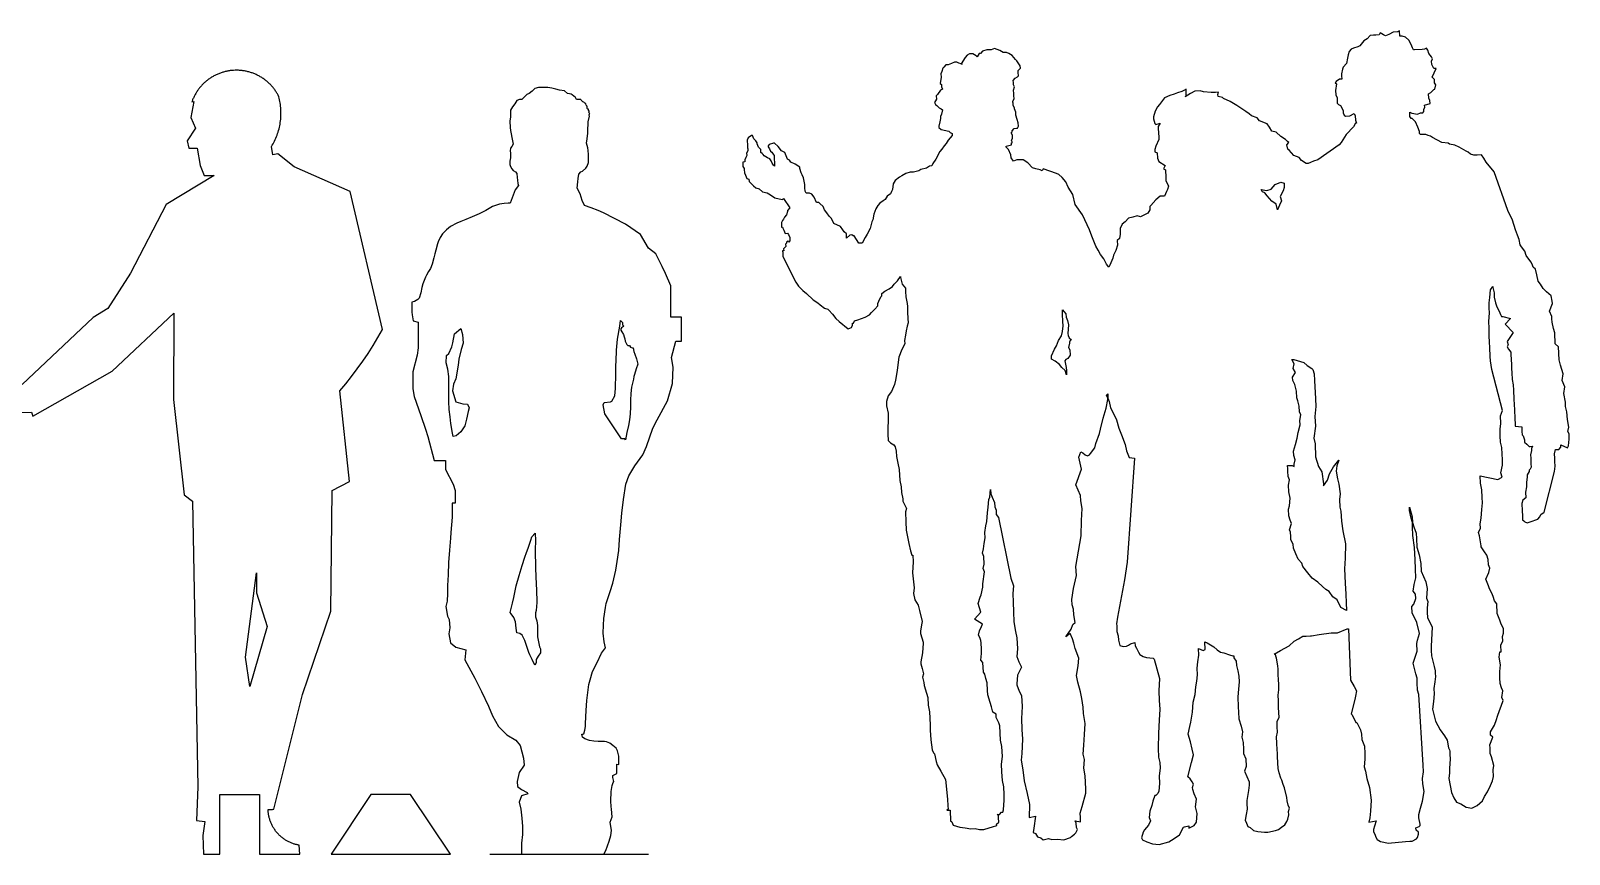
# Model space of a CAD drawing. Header units: millimetres. Extents: x 6840 to 12281, y 13072 to 17462.
# Drawn here: x 9933.3 to 10320.4, y 14374.8 to 14582.1 of the extents above; entities that cross this region are included whole.
import ezdxf

# ---------------------------------------------------------------- set-up
doc = ezdxf.new("R2010")
doc.units = ezdxf.units.MM
doc.header["$LTSCALE"] = 100
doc.header["$MEASUREMENT"] = 0
doc.layers.add('CUT', color=3, linetype='Continuous')

msp = doc.modelspace()

# ---------------------------------------------------------------- linework, layer by layer
at = {"layer": 'CUT'}
msp.add_line((10048.79, 14374.83), (10088.79, 14374.83), dxfattribs=at)
for points in [[(10306.21, 14534.47), (10305.02, 14536.86), (10301.58, 14546.61), (10299.56, 14549), (10298.94, 14550.07), (10298.34, 14550.87), (10297.26, 14550.82), (10296.43, 14550.79), (10295.59, 14551.01), (10295.04, 14551.55), (10294.47, 14551.79), (10292.77, 14552.81), (10291.65, 14553.32), (10290.29, 14553.53), (10289.98, 14553.78), (10288.35, 14554.01), (10286.07, 14555.26), (10285.53, 14555.54), (10284.96, 14555.78), (10284.38, 14556.01), (10283.03, 14555.96), (10282.76, 14556.21), (10282.73, 14556.77), (10282.39, 14557.85), (10281.8, 14559.21), (10280.94, 14560), (10280.64, 14559.99), (10280.35, 14560.5), (10280.34, 14560.8), (10280.3, 14561.59), (10280.88, 14561.35), (10282.24, 14561.15), (10283.06, 14561.45), (10283.62, 14561.47), (10283.87, 14561.75), (10283.85, 14562.31), (10284.08, 14562.89), (10284.06, 14563.41), (10285.44, 14563.77), (10285.4, 14564.56), (10285.11, 14565.12), (10285.07, 14566.2), (10285.58, 14566.53), (10286.37, 14567.35), (10286.63, 14567.36), (10286.89, 14568.5), (10286.56, 14569.02), (10286.53, 14569.84), (10286.25, 14570.09), (10285.97, 14570.38), (10286.97, 14572.61), (10286.41, 14572.58), (10285.83, 14573.65), (10285.8, 14574.48), (10286.03, 14575.05), (10285.75, 14575.57), (10285.15, 14576.37), (10284.85, 14577.18), (10284.56, 14577.73), (10284.01, 14577.45), (10283.45, 14577.42), (10281.53, 14577.34), (10281.27, 14577.33), (10280.98, 14577.84), (10280.65, 14578.65), (10280.07, 14579.72), (10279.21, 14580.51), (10278.37, 14580.74), (10277.81, 14580.71), (10277.75, 14582.1), (10277.23, 14581.82), (10276.14, 14581.77), (10275.04, 14581.16), (10274.23, 14580.86), (10273.69, 14581.1), (10272.84, 14581.62), (10272.6, 14581.05), (10271.77, 14581.01), (10271.21, 14580.99), (10270.38, 14580.95), (10269.59, 14580.09), (10268.79, 14579.53), (10267.75, 14578.35), (10267.24, 14578.07), (10266.12, 14577.75), (10265.61, 14577.43), (10265.07, 14576.88), (10264.84, 14576.04), (10264.62, 14575.2), (10264.37, 14573.84), (10263.58, 14572.98), (10263.35, 14572.4), (10263.13, 14571.3), (10263.16, 14570.74), (10263.19, 14569.91), (10262.63, 14569.89), (10261.83, 14569.32), (10261.58, 14569.01), (10261.85, 14568.76), (10261.66, 14567.1), (10261.71, 14566.01), (10262.01, 14565.19), (10262.07, 14563.84), (10262.38, 14563.55), (10262.92, 14563.31), (10263.54, 14561.99), (10263.56, 14561.42), (10263.85, 14560.87), (10264.13, 14560.62), (10265.25, 14560.67), (10266.32, 14561.28), (10266.61, 14560.73), (10266.65, 14559.64), (10266.95, 14558.83), (10266.69, 14558.81), (10266.2, 14557.96), (10264.33, 14555.96), (10263.06, 14553.99), (10262.52, 14553.4), (10257.2, 14549.59), (10256.12, 14549.28), (10255.3, 14548.98), (10254.79, 14548.7), (10254.23, 14548.67), (10253.1, 14549.41), (10252.5, 14550.21), (10251.13, 14550.72), (10249.98, 14552.02), (10249.66, 14552.31), (10249.35, 14553.39), (10249.89, 14553.98), (10249.58, 14554.23), (10249.03, 14554.73), (10247.87, 14555.51), (10246.73, 14556.58), (10245.63, 14556.8), (10245.02, 14557.86), (10244.46, 14558.67), (10242.5, 14559.41), (10241.91, 14560.21), (10240.53, 14560.68), (10239.94, 14561.22), (10239.09, 14561.74), (10236.84, 14563.26), (10235.14, 14564.32), (10233.45, 14565.03), (10233.18, 14565.32), (10232.08, 14565.54), (10232.05, 14566.1), (10232.2, 14566.63), (10231.47, 14566.6), (10230.38, 14566.55), (10228.45, 14566.77), (10227.61, 14567), (10226.22, 14566.94), (10225.16, 14566.33), (10223.84, 14565.44), (10224.09, 14565.75), (10224.05, 14566.58), (10224.02, 14567.37), (10223.47, 14567.08), (10222.95, 14566.79), (10221.87, 14566.48), (10221.06, 14566.15), (10219.95, 14565.83), (10218.62, 14565.21), (10217.3, 14563.53), (10216.8, 14562.95), (10216.28, 14561.83), (10215.82, 14560.42), (10215.84, 14559.9), (10216.15, 14558.78), (10216.43, 14558.53), (10217.51, 14558.84), (10217.02, 14558.03), (10217.04, 14557.47), (10217.09, 14556.38), (10217.14, 14555.29), (10217.16, 14554.72), (10216.41, 14553.03), (10216.18, 14552.2), (10216.2, 14551.67), (10216.74, 14551.39), (10216.8, 14550.04), (10217.14, 14549.23), (10218.8, 14548.21), (10218.31, 14547.36), (10218.85, 14547.12), (10218.93, 14545.17), (10218.97, 14544.38), (10219.59, 14543.01), (10219.37, 14542.18), (10219.09, 14541.64), (10218.61, 14540.49), (10217.52, 14540.44), (10216.43, 14539.56), (10215.14, 14538.15), (10214.89, 14537.88), (10214.92, 14537.05), (10214.4, 14536.2), (10212.52, 14535.29), (10211.68, 14535.52), (10210.6, 14535.21), (10209.52, 14534.9), (10208.73, 14534.03), (10207.93, 14533.43), (10207.42, 14532.32), (10207.48, 14530.93), (10207.26, 14529.83), (10206.72, 14529.28), (10206.77, 14528.15), (10206.31, 14526.78), (10205.79, 14525.66), (10205.56, 14524.83), (10204.81, 14523.14), (10204.57, 14522.56), (10203.97, 14523.36), (10203.35, 14524.73), (10202.47, 14525.78), (10201.9, 14526.85), (10201.29, 14527.91), (10200.35, 14530.36), (10199.76, 14531.98), (10197.94, 14535.74), (10196.16, 14538.41), (10195.53, 14540.87), (10194.32, 14542.73), (10193.73, 14544.06), (10192.86, 14545.15), (10191.99, 14545.94), (10191.42, 14546.18), (10188.09, 14547.39), (10187.82, 14546.85), (10187.28, 14547.09), (10186.18, 14547.31), (10185.34, 14547.57), (10184.19, 14548.88), (10183.03, 14549.65), (10182.2, 14549.62), (10181.41, 14549.58), (10180.6, 14549.28), (10180, 14550.08), (10179.96, 14550.91), (10179.34, 14552.24), (10178.79, 14552.78), (10178.78, 14553.04), (10180.12, 14553.36), (10180.09, 14553.93), (10180.39, 14553.94), (10180.07, 14554.45), (10180.35, 14555.03), (10180.31, 14555.85), (10179.98, 14556.41), (10180.27, 14556.68), (10180.26, 14556.94), (10180.76, 14557.53), (10181.33, 14557.56), (10181.59, 14557.57), (10181.83, 14558.1), (10181.79, 14558.93), (10181.49, 14559.74), (10181.18, 14560.82), (10181.15, 14561.65), (10180.85, 14562.46), (10180.84, 14562.73), (10180.51, 14563.28), (10180.49, 14563.84), (10180.47, 14564.1), (10180.46, 14564.37), (10180.74, 14564.94), (10180.7, 14565.77), (10180.68, 14566.29), (10180.64, 14567.12), (10180.87, 14567.96), (10180.58, 14568.51), (10180.56, 14569.04), (10180.53, 14569.6), (10181.04, 14570.19), (10181.59, 14570.47), (10181.84, 14570.75), (10181.8, 14571.57), (10181.78, 14572.14), (10182.32, 14572.69), (10182.29, 14573.25), (10181.41, 14574.57), (10181.09, 14574.85), (10180.26, 14575.91), (10179.41, 14576.4), (10178.83, 14576.67), (10178.01, 14576.64), (10177.16, 14577.13), (10175.78, 14577.63), (10174.96, 14577.33), (10173.88, 14577.28), (10172.76, 14576.94), (10172.26, 14576.39), (10172, 14576.37), (10171.47, 14575.52), (10171.19, 14575.78), (10170.34, 14576.3), (10169.52, 14576.27), (10168.97, 14575.94), (10168.46, 14575.39), (10167.46, 14573.77), (10167.71, 14573.7), (10167.41, 14573.69), (10167.46, 14573.77), (10166.87, 14573.93), (10166.3, 14574.21), (10165.77, 14574.18), (10164.96, 14573.85), (10164.14, 14573.55), (10163.58, 14573.52), (10163.08, 14572.94), (10162.79, 14572.66), (10162.56, 14571.82), (10162.32, 14571.28), (10162.36, 14570.46), (10162.13, 14568.79), (10162.44, 14568.54), (10162.47, 14567.98), (10162.76, 14567.43), (10162.2, 14567.14), (10161.46, 14566.02), (10161.17, 14565.74), (10161.21, 14564.91), (10160.72, 14564.06), (10161.01, 14563.51), (10161.28, 14563.26), (10161.87, 14562.72), (10162.41, 14562.48), (10162.72, 14562.23), (10162.47, 14561.13), (10162.23, 14560.56), (10162.25, 14559.99), (10162.03, 14559.15), (10161.81, 14558.05), (10161.82, 14557.79), (10162.37, 14557.25), (10164.31, 14556.81), (10164.63, 14556.52), (10165.16, 14556.28), (10165.19, 14555.76), (10164.15, 14554.58), (10163.62, 14553.73), (10163.12, 14553.18), (10162.59, 14552.33), (10162.09, 14551.74), (10161.05, 14549.78), (10160.27, 14548.65), (10160.03, 14548.08), (10159.5, 14548.06), (10158.7, 14547.49), (10157.32, 14547.17), (10156.81, 14546.85), (10155.43, 14546.52), (10154.6, 14546.49), (10153.53, 14546.18), (10152.46, 14545.57), (10151.91, 14545.28), (10150.86, 14544.4), (10150.33, 14543.55), (10150.13, 14542.15), (10149.89, 14541.61), (10149.61, 14541.04), (10148.85, 14540.48), (10148.32, 14539.63), (10147.77, 14539.3), (10146.97, 14538.74), (10146.47, 14538.15), (10145.94, 14537.3), (10145.47, 14535.93), (10145.23, 14534.52), (10144.99, 14533.99), (10144.5, 14532.31), (10143.77, 14530.89), (10143.25, 14530.07), (10142.48, 14528.65), (10141.65, 14528.61), (10140.48, 14530.48), (10140.22, 14530.47), (10139.91, 14530.72), (10139.38, 14530.69), (10138.59, 14529.87), (10138.54, 14530.96), (10137.95, 14531.46), (10137.67, 14532.01), (10137.07, 14532.81), (10135.42, 14533.57), (10134.79, 14534.89), (10134.21, 14535.43), (10133.64, 14536.24), (10133.04, 14537.04), (10132.74, 14537.85), (10131.88, 14538.6), (10131.61, 14538.89), (10131.04, 14538.87), (10130.42, 14540.2), (10129.86, 14541), (10129.28, 14541.24), (10128.46, 14541.2), (10128.17, 14541.75), (10128.13, 14542.58), (10128.1, 14543.41), (10127.76, 14545.05), (10127.43, 14545.86), (10127.14, 14546.37), (10126.83, 14547.45), (10126.82, 14547.75), (10125.69, 14548.53), (10124.54, 14549.01), (10124.25, 14549.56), (10123.72, 14549.8), (10123.08, 14551.43), (10122.23, 14551.92), (10121.36, 14553.01), (10120.49, 14553.8), (10120.23, 14553.79), (10119.15, 14553.44), (10118.87, 14553.16), (10118.88, 14552.9), (10119.2, 14552.35), (10119.49, 14551.8), (10119.76, 14551.54), (10120.09, 14551.03), (10120.36, 14550.74), (10120.38, 14550.48), (10120.39, 14550.22), (10120.41, 14549.65), (10120.44, 14549.09), (10120.47, 14548.3), (10120.48, 14548), (10120.21, 14548.29), (10119.88, 14548.8), (10119.6, 14549.36), (10119.31, 14549.87), (10118.73, 14550.15), (10117.88, 14550.63), (10117.61, 14550.92), (10117.33, 14551.18), (10117.02, 14551.42), (10116.99, 14552.25), (10116.44, 14552.79), (10116.1, 14553.6), (10116.09, 14553.87), (10115.8, 14554.38), (10115.25, 14554.92), (10114.91, 14555.73), (10114.65, 14555.72), (10113.85, 14555.12), (10113.61, 14554.59), (10113.62, 14554.29), (10113.66, 14553.5), (10113.67, 14553.2), (10113.69, 14552.67), (10113.71, 14552.37), (10113.73, 14551.84), (10113.45, 14551.27), (10113.48, 14550.74), (10113.24, 14550.17), (10113, 14549.59), (10113.02, 14549.07), (10112.46, 14549.04), (10112.5, 14548.22), (10112.51, 14547.95), (10112.83, 14547.4), (10112.85, 14547.14), (10112.88, 14546.31), (10113.17, 14545.76), (10113.47, 14544.95), (10114.04, 14544.71), (10114.07, 14544.15), (10114.34, 14543.89), (10115.2, 14543.1), (10115.79, 14542.6), (10116.59, 14542.34), (10117.46, 14541.55), (10118.59, 14541.33), (10119.41, 14540.8), (10120.57, 14540.07), (10121.67, 14539.81), (10122.51, 14539.59), (10122.76, 14539.86), (10124.31, 14537.53), (10123.72, 14536.89), (10123.73, 14536.63), (10123.5, 14535.79), (10122.96, 14535.2), (10122.72, 14534.67), (10122.44, 14534.35), (10122.2, 14533.82), (10122.22, 14533.25), (10122.25, 14532.69), (10122.51, 14532.7), (10122.52, 14532.44), (10122.84, 14531.92), (10123.14, 14531.11), (10123.71, 14531.13), (10123.98, 14530.85), (10124.28, 14530.03), (10124.29, 14529.77), (10124.32, 14529.24), (10124.07, 14528.93), (10123.79, 14529.22), (10123.5, 14528.91), (10123.51, 14528.64), (10123.26, 14528.37), (10123.29, 14527.8), (10123.04, 14527.53), (10122.75, 14527.22), (10122.77, 14526.69), (10122.51, 14526.68), (10122.53, 14526.12), (10122.56, 14525.59), (10122.57, 14525.29), (10125.86, 14518.85), (10126.47, 14517.78), (10127.61, 14516.74), (10128.47, 14515.95), (10130.2, 14514.37), (10131.32, 14513.59), (10131.91, 14513.09), (10133.04, 14512.31), (10133.88, 14512.05), (10134.15, 14511.8), (10135.02, 14510.75), (10135.9, 14509.69), (10136.76, 14508.9), (10139.02, 14507.08), (10139.84, 14507.38), (10140.08, 14507.96), (10140.05, 14508.48), (10140.35, 14508.5), (10140.59, 14509.07), (10141.41, 14509.37), (10143.3, 14510.02), (10144.36, 14510.59), (10144.9, 14511.18), (10145.69, 14512.04), (10146.48, 14512.9), (10146.46, 14513.43), (10146.7, 14514.01), (10147.21, 14515.12), (10147.46, 14515.39), (10147.44, 14515.96), (10148.24, 14516.56), (10149.31, 14517.13), (10150.11, 14517.73), (10150.61, 14518.28), (10151.4, 14519.14), (10152.18, 14520.27), (10152.19, 14520), (10152.56, 14518.36), (10153.4, 14517.31), (10153.44, 14516.48), (10153.5, 14515.13), (10153.87, 14513.49), (10153.9, 14512.67), (10153.96, 14511.31), (10154.04, 14509.66), (10154.08, 14508.57), (10153.82, 14507.73), (10153.61, 14506.59), (10153.39, 14505.49), (10153.19, 14504.13), (10153.22, 14503.3), (10152.46, 14501.88), (10151.72, 14499.93), (10151.5, 14498), (10151.3, 14496.63), (10150.88, 14494.13), (10150.63, 14493.03), (10149.87, 14491.34), (10149.09, 14490.22), (10148.63, 14488.8), (10148.68, 14487.71), (10149.02, 14485.81), (10149.08, 14484.42), (10148.94, 14481.67), (10148.99, 14480.58), (10149.06, 14478.93), (10149.61, 14478.42), (10150.46, 14477.9), (10150.79, 14477.38), (10151.1, 14476.27), (10151.16, 14474.92), (10151.49, 14473.27), (10151.87, 14471.64), (10151.99, 14468.89), (10152.32, 14467.29), (10152.38, 14465.9), (10152.72, 14464.26), (10152.74, 14463.73), (10153.65, 14461.85), (10153.42, 14461.02), (10153.53, 14458.54), (10153.63, 14456.36), (10153.96, 14454.72), (10154.3, 14453.08), (10154.68, 14451.18), (10154.99, 14450.1), (10155.26, 14450.11), (10155.33, 14448.46), (10155.18, 14445.7), (10155.62, 14441.88), (10155.41, 14440.48), (10155.75, 14438.84), (10156.63, 14437.53), (10156.96, 14436.15), (10157.64, 14433.43), (10157.42, 14432.59), (10157.19, 14430.97), (10157.21, 14430.4), (10157.56, 14429.33), (10157.87, 14428.25), (10157.88, 14427.95), (10157.73, 14425.5), (10157.26, 14423.25), (10157.28, 14422.73), (10157.6, 14421.61), (10157.96, 14420.27), (10157.69, 14419.44), (10158.05, 14418.1), (10158.09, 14417.27), (10158.7, 14415.38), (10159.05, 14414.26), (10159.13, 14412.35), (10159.47, 14410.71), (10159.61, 14407.44), (10159.67, 14406.05), (10159.78, 14403.61), (10160.15, 14401.14), (10160.49, 14400.33), (10160.76, 14400.08), (10161.11, 14398.17), (10161.41, 14397.36), (10162.3, 14395.74), (10163.53, 14393.61), (10164.01, 14388.67), (10164.08, 14387.02), (10164.12, 14386.19), (10163.86, 14385.91), (10164.65, 14385.95), (10164.69, 14385.12), (10164.74, 14384.03), (10164.77, 14383.21), (10165.08, 14382.96), (10165.38, 14382.14), (10167.06, 14381.65), (10168.42, 14381.45), (10169.83, 14381.25), (10170.92, 14381.29), (10172.02, 14381.04), (10173.11, 14381.09), (10174.48, 14381.45), (10175.3, 14381.75), (10176.38, 14382.06), (10176.36, 14382.36), (10176.9, 14382.91), (10176.85, 14384), (10176.83, 14384.56), (10176.52, 14384.81), (10177.08, 14384.84), (10177.62, 14385.43), (10177.88, 14385.44), (10178.12, 14386.01), (10178.28, 14388.47), (10178.22, 14389.86), (10178.13, 14391.77), (10177.8, 14393.41), (10177.7, 14395.59), (10177.62, 14397.51), (10177.8, 14399.43), (10177.69, 14401.91), (10177.35, 14403.55), (10177.2, 14407.12), (10176.9, 14407.93), (10176.27, 14409.26), (10176.24, 14410.09), (10175.39, 14410.62), (10175.06, 14411.96), (10174.75, 14413.03), (10174.11, 14414.92), (10174.06, 14416.05), (10173.97, 14417.97), (10173.66, 14419.04), (10173.35, 14420.12), (10173.03, 14420.67), (10172.92, 14423.11), (10172.37, 14423.65), (10172.56, 14425.32), (10172.51, 14426.41), (10172.44, 14428.06), (10172.42, 14428.59), (10172.12, 14429.4), (10171.79, 14429.95), (10172.05, 14431.05), (10172.52, 14432.16), (10172.8, 14432.74), (10170.79, 14434.01), (10172.37, 14435.73), (10171.74, 14437.93), (10172.2, 14439.56), (10172.47, 14440.14), (10172.92, 14442.08), (10172.88, 14442.9), (10173.31, 14445.93), (10172.98, 14446.75), (10173.23, 14447.85), (10173.14, 14449.76), (10172.81, 14450.58), (10173.06, 14451.72), (10173.26, 14453.08), (10173.46, 14454.48), (10173.4, 14455.83), (10173.63, 14457.5), (10173.85, 14458.6), (10174.02, 14460.79), (10174.25, 14462.19), (10174.43, 14464.12), (10174.67, 14464.7), (10174.85, 14466.62), (10174.9, 14465.53), (10175.24, 14464.72), (10175.82, 14463.35), (10175.87, 14462.26), (10176.21, 14461.45), (10176.25, 14460.36), (10176.82, 14459.56), (10179.97, 14444.31), (10180.62, 14442.42), (10180.4, 14440.49), (10180.49, 14438.31), (10180.6, 14435.83), (10180.71, 14433.35), (10181.12, 14430.89), (10181.45, 14429.28), (10181.58, 14426.54), (10181.4, 14424.61), (10181.98, 14423.25), (10182.61, 14421.92), (10181.6, 14419.92), (10181.4, 14417.73), (10181.41, 14417.46), (10182.04, 14415.84), (10182.62, 14414.77), (10182.74, 14412.03), (10182.61, 14408.98), (10182.73, 14406.23), (10182.84, 14403.79), (10182.73, 14400.21), (10182.54, 14398.55), (10182.91, 14396.08), (10183.29, 14393.35), (10184, 14390.11), (10184.65, 14387.39), (10184.53, 14384.07), (10186.17, 14384.41), (10185.74, 14381.38), (10185.52, 14380.28), (10186.1, 14380.04), (10186.66, 14379.24), (10187.5, 14378.97), (10188.09, 14378.47), (10189.43, 14378.79), (10190.26, 14378.57), (10191.65, 14378.63), (10193.28, 14378.44), (10194.91, 14379.03), (10195.16, 14379.31), (10195.96, 14379.91), (10196.25, 14380.18), (10196.74, 14381.03), (10196.45, 14381.59), (10196.41, 14382.68), (10196.12, 14383.23), (10197.48, 14382.99), (10197.43, 14384.11), (10197.39, 14385.2), (10197.88, 14386.88), (10198.82, 14390.19), (10198.77, 14391.28), (10198.63, 14394.59), (10198.28, 14396.49), (10198.45, 14398.68), (10198.13, 14400.06), (10198.29, 14402.25), (10198.44, 14405), (10198.62, 14407.76), (10198.21, 14410.22), (10198.14, 14411.88), (10197.78, 14414.04), (10197.44, 14415.68), (10196.77, 14418.14), (10196.43, 14419.78), (10196.85, 14422.24), (10197.07, 14424.17), (10196.13, 14426.61), (10195.77, 14427.99), (10195.46, 14429.07), (10194.88, 14430.4), (10193.79, 14429.52), (10195.09, 14431.5), (10195.57, 14432.65), (10196.11, 14433.2), (10195.76, 14435.1), (10195.7, 14436.49), (10195.35, 14437.57), (10195.29, 14438.96), (10195.74, 14441.72), (10196.42, 14445.03), (10196.32, 14447.24), (10196.98, 14451.11), (10197.64, 14454.98), (10197.73, 14458.82), (10197.86, 14461.84), (10197.52, 14463.78), (10197.46, 14465.13), (10196.25, 14467.82), (10197.73, 14471.73), (10197.03, 14474.74), (10197.54, 14476.12), (10198.08, 14475.88), (10198.66, 14475.34), (10199.2, 14475.1), (10199.75, 14475.39), (10200, 14475.66), (10201.07, 14477.1), (10201.29, 14478.2), (10202.27, 14480.73), (10202.48, 14481.83), (10203.19, 14484.61), (10203.91, 14487.12), (10204.37, 14489.33), (10204.36, 14489.59), (10204.02, 14490.4), (10204.31, 14490.72), (10204.36, 14489.59), (10204.66, 14488.81), (10204.99, 14487.17), (10205.61, 14486.11), (10206.52, 14484.19), (10207.14, 14482.04), (10207.77, 14480.41), (10208.71, 14478), (10209.04, 14476.36), (10209.68, 14474.73), (10211.04, 14474.53), (10209.18, 14448.33), (10208.55, 14443.9), (10206.78, 14434.49), (10206.55, 14432.83), (10206.57, 14432.3), (10206.63, 14430.91), (10206.98, 14429.84), (10207.03, 14428.75), (10207.35, 14427.37), (10208.19, 14427.14), (10209.02, 14427.18), (10209.53, 14427.47), (10210.08, 14427.79), (10211.16, 14428.1), (10211.19, 14427.27), (10211.52, 14426.72), (10212.09, 14425.66), (10212.38, 14425.14), (10213.23, 14424.62), (10214.07, 14424.39), (10215.73, 14424.16), (10216.01, 14423.91), (10216.68, 14421.46), (10217.35, 14419.04), (10217.18, 14415.98), (10217.29, 14413.54), (10217.39, 14411.33), (10217.25, 14408.57), (10217.13, 14405.3), (10216.99, 14401.45), (10217.09, 14399.24), (10217.45, 14397.9), (10217.51, 14396.51), (10217.29, 14394.58), (10217.38, 14392.66), (10217.2, 14390.74), (10216.96, 14390.16), (10216.42, 14389.61), (10216.16, 14389.6), (10215.66, 14388.19), (10215.44, 14387.08), (10214.94, 14385.67), (10214.75, 14384.04), (10215.04, 14383.23), (10214.57, 14382.12), (10214.03, 14381.53), (10213.53, 14380.94), (10213.25, 14380.4), (10212.78, 14378.99), (10213.07, 14378.48), (10214.18, 14377.96), (10215.6, 14377.46), (10217.23, 14377.27), (10219.68, 14377.94), (10221.03, 14378.83), (10222.35, 14379.71), (10223.35, 14381.67), (10223.65, 14381.69), (10224.73, 14382), (10224.74, 14381.74), (10224.76, 14381.43), (10226.08, 14382.06), (10226.61, 14382.91), (10226.78, 14385.1), (10226.44, 14386.74), (10226.62, 14388.67), (10226.04, 14390.03), (10225.69, 14391.11), (10225.66, 14391.63), (10225.93, 14392.47), (10225.6, 14393.02), (10225.04, 14393.83), (10224.45, 14394.33), (10225.39, 14397.94), (10225.87, 14399.88), (10225.54, 14401.26), (10225.16, 14403.16), (10224.55, 14405.06), (10224.99, 14407), (10225.24, 14408.1), (10225.66, 14410.6), (10225.85, 14413.09), (10226.29, 14415.03), (10226.47, 14416.96), (10226.71, 14418.36), (10226.9, 14419.99), (10226.83, 14421.64), (10227.02, 14423.3), (10227.25, 14424.97), (10227.18, 14426.62), (10228.29, 14426.11), (10228.81, 14426.39), (10228.72, 14428.31), (10229.3, 14428.07), (10230.15, 14427.54), (10231, 14427.05), (10231.86, 14426.26), (10232.71, 14425.73), (10233.55, 14425.51), (10234.93, 14425), (10235.76, 14424.78), (10236.03, 14424.79), (10236.05, 14424.26), (10236.65, 14423.46), (10236.7, 14422.33), (10237.02, 14420.99), (10237.34, 14419.62), (10237.4, 14418.26), (10237.22, 14416.34), (10237.05, 14414.41), (10237.15, 14411.93), (10237.21, 14410.58), (10237.29, 14408.93), (10237.9, 14407.03), (10238.26, 14405.66), (10238.02, 14404.29), (10238.38, 14402.92), (10238.45, 14401.26), (10238.5, 14400.17), (10239.08, 14398.85), (10239.17, 14396.93), (10238.69, 14395.78), (10239.9, 14393.09), (10239.94, 14392.26), (10239.73, 14390.9), (10239.28, 14388.39), (10239.31, 14387.57), (10239.37, 14386.21), (10239.17, 14384.81), (10238.93, 14383.45), (10239.27, 14382.64), (10239.57, 14381.82), (10240.14, 14381.58), (10241, 14380.79), (10242.1, 14380.58), (10243.77, 14380.35), (10244.56, 14380.38), (10246.5, 14380.77), (10247.28, 14381.07), (10248.08, 14381.63), (10248.88, 14382.23), (10249.41, 14383.08), (10249.65, 14383.65), (10249.86, 14384.76), (10249.82, 14385.58), (10250.09, 14386.42), (10249.75, 14387.2), (10249.44, 14388.31), (10249.4, 14389.14), (10248.77, 14391.56), (10248.44, 14392.37), (10248.12, 14393.45), (10247.84, 14394), (10247.48, 14395.34), (10247.17, 14396.45), (10247.11, 14397.8), (10247.08, 14398.37), (10247.06, 14398.89), (10247, 14400.28), (10246.96, 14401.11), (10246.89, 14402.76), (10246.82, 14404.38), (10247.03, 14405.52), (10246.97, 14406.87), (10246.91, 14408.26), (10247.43, 14409.37), (10247.38, 14410.46), (10247.32, 14411.81), (10247.25, 14413.46), (10247.19, 14414.85), (10247.39, 14416.22), (10247.33, 14417.61), (10247.28, 14418.7), (10247.22, 14420.05), (10247.16, 14421.44), (10247.12, 14422.26), (10246.78, 14424.17), (10246.47, 14425.25), (10246.17, 14425.23), (10247.78, 14426.13), (10248.85, 14426.74), (10249.95, 14427.32), (10251.26, 14428.47), (10252.32, 14429.08), (10253.38, 14429.69), (10254.21, 14429.72), (10255.34, 14429.77), (10255.6, 14429.79), (10257.5, 14430.13), (10260.5, 14430.53), (10261.59, 14430.57), (10262.15, 14430.6), (10264.59, 14431.53), (10264.86, 14431.55), (10265.42, 14418.66), (10266.32, 14417.05), (10266.93, 14415.98), (10266.69, 14414.62), (10266.46, 14413.78), (10265.53, 14410.16), (10265.81, 14409.88), (10266.72, 14408), (10266.98, 14408.01), (10267.89, 14406.13), (10268.2, 14405.05), (10268.26, 14403.7), (10268.89, 14402.07), (10268.98, 14400.16), (10269.04, 14398.77), (10268.86, 14396.84), (10269.17, 14395.76), (10269.52, 14393.86), (10270.18, 14391.67), (10270.58, 14388.41), (10270.44, 14385.66), (10270.25, 14383.99), (10270, 14382.89), (10271.9, 14383.24), (10271.44, 14381.86), (10271.21, 14381.03), (10271.23, 14380.46), (10271.52, 14379.91), (10271.82, 14379.13), (10272.11, 14378.58), (10272.96, 14378.05), (10273.8, 14377.83), (10274.9, 14377.61), (10279.28, 14378.07), (10280.37, 14378.12), (10280.93, 14378.14), (10282, 14378.75), (10282.28, 14379.03), (10282.51, 14379.86), (10282.49, 14380.39), (10281.9, 14380.93), (10281.88, 14381.49), (10282.69, 14381.79), (10282.94, 14382.07), (10282.93, 14382.37), (10282.59, 14383.97), (10282.56, 14384.8), (10283.05, 14386.47), (10283.5, 14388.15), (10283.96, 14390.65), (10283.61, 14392.56), (10283.55, 14393.91), (10283.74, 14395.57), (10283.67, 14397.23), (10282.63, 14415.02), (10282.28, 14416.09), (10282.25, 14416.66), (10282.22, 14417.48), (10282.14, 14419.13), (10281.83, 14420.21), (10281.51, 14421.55), (10281.15, 14422.93), (10282.15, 14425.98), (10282.06, 14427.9), (10282.29, 14428.74), (10282.78, 14430.41), (10282.1, 14433.13), (10280.9, 14435.56), (10280.83, 14437.21), (10281.33, 14437.76), (10281.83, 14439.18), (10281.78, 14440.27), (10281.18, 14441.07), (10281.41, 14442.73), (10281.87, 14444.37), (10281.77, 14446.59), (10281.66, 14449.03), (10281.6, 14450.42), (10281.53, 14452.07), (10281.13, 14455.06), (10281.04, 14457.24), (10280.99, 14458.35), (10280.68, 14459.45), (10280.29, 14461.35), (10280.26, 14462.17), (10280.93, 14459.72), (10280.99, 14458.35), (10281.3, 14457.25), (10281.94, 14455.66), (10282, 14454.27), (10282.09, 14452.09), (10282.7, 14450.2), (10283.1, 14448), (10283.18, 14446.08), (10283.77, 14444.76), (10284.39, 14443.39), (10284.73, 14441.75), (10284.57, 14439.3), (10284.87, 14438.48), (10284.68, 14436.82), (10284.73, 14435.73), (10284.79, 14434.34), (10285.4, 14433.27), (10285.99, 14431.95), (10285.67, 14427.23), (10285.71, 14426.14), (10285.77, 14424.79), (10286.1, 14423.41), (10286.42, 14422.07), (10286.73, 14420.99), (10286.75, 14420.43), (10286.79, 14419.6), (10286.59, 14418.24), (10286.4, 14416.57), (10286.46, 14415.18), (10286.28, 14413.26), (10286.06, 14411.33), (10286.43, 14409.69), (10286.76, 14408.35), (10287.94, 14406.18), (10289.1, 14404.61), (10289.72, 14403.51), (10290.06, 14401.61), (10290.35, 14401.09), (10290.36, 14400.79), (10290.4, 14399.97), (10290.45, 14398.88), (10290.29, 14396.42), (10290.34, 14395.3), (10290.14, 14393.93), (10290.82, 14390.39), (10291.44, 14389.02), (10292.05, 14387.96), (10293.17, 14387.48), (10294.55, 14386.71), (10295.96, 14386.47), (10297.28, 14387.1), (10298.63, 14388.25), (10299.1, 14389.36), (10299.88, 14390.52), (10300.64, 14392.17), (10301.15, 14393.33), (10301.36, 14394.43), (10301.29, 14396.08), (10301.51, 14397.18), (10300.89, 14399.33), (10300.59, 14400.15), (10300.53, 14401.54), (10300.49, 14402.37), (10301.19, 14404.32), (10300.65, 14404.82), (10300.61, 14405.64), (10301.1, 14406.49), (10301.63, 14407.34), (10302.13, 14408.72), (10302.36, 14409.56), (10302.86, 14410.97), (10303.34, 14412.09), (10303.84, 14413.5), (10303.51, 14414.28), (10303.73, 14415.94), (10303.4, 14416.75), (10303.09, 14417.83), (10303.02, 14419.22), (10302.95, 14420.87), (10303.14, 14422.5), (10302.8, 14424.44), (10303, 14425.81), (10303.3, 14425.82), (10303.23, 14427.47), (10303.71, 14428.58), (10303.66, 14429.67), (10303.92, 14430.51), (10303.87, 14431.6), (10303.25, 14432.97), (10302.95, 14433.78), (10302.32, 14435.41), (10302.21, 14437.85), (10301.65, 14438.65), (10301.3, 14439.73), (10301, 14440.54), (10300.39, 14441.61), (10300.09, 14442.42), (10299.45, 14444.05), (10300.21, 14445.74), (10300.46, 14446.84), (10300.12, 14447.65), (10300.06, 14449.04), (10299.75, 14450.12), (10299.15, 14450.92), (10298.3, 14452.24), (10298.29, 14452.5), (10297.88, 14454.97), (10297.58, 14455.78), (10298.1, 14456.9), (10298.05, 14457.99), (10298.25, 14459.39), (10298.42, 14461.58), (10298.61, 14463.24), (10298.55, 14464.63), (10298.47, 14466.55), (10298.13, 14468.19), (10298.05, 14470.1), (10302.49, 14469.17), (10303.56, 14469.78), (10303.24, 14470.86), (10303.69, 14472.8), (10303.63, 14474.19), (10303.57, 14475.54), (10303.49, 14477.19), (10303.17, 14478.57), (10303.1, 14480.18), (10303.03, 14481.84), (10303.23, 14483.24), (10303.14, 14485.15), (10303.65, 14486.53), (10301.01, 14496.88), (10300.62, 14499.04), (10300.57, 14500.13), (10300.47, 14502.35), (10300.41, 14503.7), (10300.34, 14505.35), (10300.26, 14507.27), (10300.18, 14508.92), (10300.39, 14511.11), (10300.34, 14512.24), (10300.28, 14513.59), (10300.48, 14514.99), (10300.66, 14516.92), (10301.19, 14517.77), (10301.2, 14517.47), (10301.52, 14516.13), (10301.57, 14515.04), (10301.9, 14513.66), (10302.24, 14512.58), (10302.82, 14511.52), (10303.15, 14510.7), (10303.44, 14510.15), (10303.7, 14510.16), (10305.64, 14509.72), (10304.35, 14508.27), (10306.36, 14506.18), (10304.81, 14503.89), (10305.11, 14503.08), (10304.87, 14502.54), (10305.15, 14501.99), (10305.75, 14501.18), (10305.78, 14500.66), (10305.84, 14499.27), (10305.89, 14498.18), (10305.93, 14497.09), (10305.98, 14496), (10306.05, 14494.35), (10306.38, 14492.97), (10306.44, 14491.62), (10306.53, 14489.4), (10306.65, 14486.66), (10306.75, 14484.48), (10306.81, 14483.09), (10306.83, 14482.57), (10308.5, 14482.38), (10308.53, 14481.55), (10308.55, 14481.25), (10308.58, 14480.42), (10308.86, 14480.17), (10309.21, 14479.1), (10309.23, 14478.53), (10309.78, 14478.03), (10310.37, 14477.49), (10310.63, 14477.5), (10311.19, 14477.53), (10310.95, 14476.99), (10310.98, 14476.43), (10310.73, 14475.33), (10310.76, 14474.5), (10310.79, 14473.94), (10310.82, 14473.11), (10310.86, 14472.28), (10310.62, 14471.75), (10310.37, 14471.47), (10310.38, 14471.17), (10309.85, 14470.32), (10309.88, 14469.79), (10309.67, 14468.39), (10309.72, 14467.3), (10309.48, 14465.94), (10309.54, 14464.55), (10308.78, 14463.95), (10308.51, 14463.15), (10308.54, 14462.59), (10308.57, 14461.76), (10308.6, 14461.2), (10308.65, 14460.11), (10308.69, 14459.02), (10309.01, 14458.77), (10309.28, 14458.48), (10309.82, 14458.24), (10310.63, 14458.54), (10312.52, 14459.19), (10313.06, 14459.77), (10313.3, 14460.31), (10314.1, 14460.91), (10316.7, 14471.18), (10316.91, 14472.55), (10316.86, 14473.68), (10316.82, 14474.5), (10316.77, 14475.59), (10316.99, 14476.69), (10317.81, 14476.73), (10318.35, 14477.32), (10318.34, 14477.58), (10318.33, 14477.84), (10319.98, 14477.09), (10320.26, 14477.66), (10320.45, 14479.33), (10320.39, 14480.68), (10320.1, 14481.23), (10320.31, 14482.33), (10319.97, 14484.23), (10319.88, 14486.15), (10319.52, 14487.53), (10319.47, 14488.62), (10319.12, 14490.78), (10319.31, 14492.45), (10318.71, 14494.08), (10318.9, 14495.74), (10318.28, 14497.9), (10317.92, 14499.27), (10317.77, 14502.54), (10316.91, 14503.33), (10316.79, 14506.07), (10316.48, 14507.15), (10316.14, 14508.79), (10316.11, 14509.62), (10316.08, 14510.18), (10315.46, 14511.51), (10316.2, 14513.46), (10316.18, 14514.02), (10315.86, 14515.36), (10314.72, 14516.4), (10313.86, 14517.19), (10313.24, 14518.3), (10312.65, 14519.06), (10312.31, 14520.7), (10311.99, 14522.08), (10311.4, 14522.58), (10311.1, 14523.39), (10310.81, 14523.95), (10309.61, 14525.55), (10309.3, 14526.63), (10308.43, 14527.68), (10308.14, 14528.23), (10307.82, 14529.57), (10307.47, 14530.65), (10306.89, 14532.02), (10306.21, 14534.47)], [(9930.46, 14486.04), (9933.5, 14486.11), (9933.85, 14485.07), (9953.75, 14496.43), (9969.32, 14510.99), (9969.26, 14489.3), (9971.92, 14465.32), (9973.97, 14463.72), (9975.35, 14391.79), (9975.01, 14383.36), (9977.07, 14383.04), (9976.57, 14379.54), (9976.81, 14374.87), (9980.9, 14374.87), (9980.9, 14389.87), (9990.9, 14389.87), (9990.9, 14374.87), (10000.99, 14374.87), (10000.88, 14377.1), (10000.7, 14377.13), (10000.51, 14377.16), (10000.33, 14377.2), (10000.14, 14377.25), (9999.95, 14377.3), (9999.77, 14377.35), (9999.58, 14377.4), (9999.39, 14377.46), (9999.21, 14377.53), (9999.02, 14377.6), (9998.83, 14377.67), (9998.65, 14377.75), (9998.47, 14377.83), (9998.28, 14377.92), (9998.1, 14378.01), (9997.92, 14378.1), (9997.74, 14378.2), (9997.56, 14378.31), (9997.39, 14378.41), (9997.21, 14378.53), (9997.04, 14378.64), (9996.87, 14378.76), (9996.7, 14378.89), (9996.54, 14379.02), (9996.38, 14379.15), (9996.22, 14379.29), (9996.06, 14379.43), (9995.91, 14379.57), (9995.76, 14379.72), (9995.61, 14379.87), (9995.46, 14380.02), (9995.32, 14380.18), (9995.19, 14380.34), (9995.05, 14380.51), (9994.92, 14380.67), (9994.8, 14380.84), (9994.68, 14381.02), (9994.56, 14381.19), (9994.45, 14381.37), (9994.34, 14381.55), (9994.23, 14381.73), (9994.13, 14381.91), (9994.04, 14382.1), (9993.94, 14382.28), (9993.86, 14382.47), (9993.77, 14382.66), (9993.7, 14382.85), (9993.62, 14383.04), (9993.55, 14383.23), (9993.49, 14383.43), (9993.43, 14383.62), (9993.37, 14383.81), (9993.32, 14384.01), (9993.27, 14384.2), (9993.23, 14384.39), (9993.19, 14384.59), (9993.16, 14384.78), (9993.13, 14384.97), (9993.1, 14385.17), (9993.08, 14385.36), (9993.06, 14385.55), (9993.05, 14385.74), (9993.04, 14385.93), (9993.03, 14386.11), (9993.12, 14386.1), (9993.21, 14386.09), (9993.29, 14386.08), (9993.38, 14386.08), (9993.47, 14386.07), (9993.56, 14386.07), (9993.65, 14386.07), (9993.73, 14386.08), (9993.82, 14386.08), (9993.91, 14386.09), (9994, 14386.1), (9994.08, 14386.11), (9994.17, 14386.12), (9994.26, 14386.14), (9994.34, 14386.15), (9994.43, 14386.17), (10001.68, 14415), (10008.82, 14435.98), (10009.14, 14466.35), (10013.49, 14468.62), (10011.05, 14491.46), (10012.57, 14493.27), (10014.04, 14495.11), (10015.47, 14497), (10016.84, 14498.92), (10018.17, 14500.88), (10019.44, 14502.88), (10020.66, 14504.9), (10021.83, 14506.95), (10013.71, 14541.68), (9999.57, 14547.89), (9995.47, 14551.1), (9994.21, 14550.89), (9993.88, 14552.93), (9994.08, 14553.27), (9994.28, 14553.62), (9994.47, 14553.98), (9994.65, 14554.34), (9994.82, 14554.7), (9994.98, 14555.07), (9995.14, 14555.45), (9995.28, 14555.83), (9995.42, 14556.22), (9995.54, 14556.61), (9995.66, 14557), (9995.77, 14557.4), (9995.86, 14557.8), (9995.95, 14558.21), (9996.02, 14558.61), (9996.09, 14559.02), (9996.15, 14559.43), (9996.19, 14559.84), (9996.23, 14560.25), (9996.25, 14560.66), (9996.26, 14561.07), (9996.27, 14561.48), (9996.26, 14561.89), (9996.24, 14562.3), (9996.21, 14562.71), (9996.18, 14563.11), (9996.13, 14563.52), (9996.07, 14563.92), (9996, 14564.32), (9995.93, 14564.71), (9995.84, 14565.1), (9995.75, 14565.48), (9995.56, 14565.85), (9995.46, 14566.04), (9995.35, 14566.22), (9995.25, 14566.4), (9995.14, 14566.58), (9995.02, 14566.76), (9994.9, 14566.94), (9994.78, 14567.12), (9994.66, 14567.29), (9994.53, 14567.46), (9994.39, 14567.64), (9994.26, 14567.81), (9994.12, 14567.97), (9993.97, 14568.14), (9993.83, 14568.3), (9993.68, 14568.46), (9993.52, 14568.62), (9993.37, 14568.78), (9993.21, 14568.93), (9993.04, 14569.08), (9992.88, 14569.23), (9992.71, 14569.38), (9992.53, 14569.52), (9992.36, 14569.66), (9992.18, 14569.79), (9992, 14569.93), (9991.81, 14570.06), (9991.63, 14570.18), (9991.44, 14570.3), (9991.25, 14570.42), (9991.06, 14570.54), (9990.86, 14570.65), (9990.66, 14570.76), (9990.46, 14570.86), (9990.26, 14570.96), (9990.06, 14571.06), (9989.85, 14571.15), (9989.65, 14571.24), (9989.44, 14571.32), (9989.23, 14571.4), (9989.02, 14571.48), (9988.81, 14571.55), (9988.6, 14571.62), (9988.39, 14571.69), (9988.17, 14571.75), (9987.96, 14571.8), (9987.75, 14571.85), (9987.53, 14571.9), (9987.32, 14571.94), (9987.1, 14571.98), (9986.89, 14572.02), (9986.67, 14572.05), (9986.46, 14572.08), (9986.24, 14572.1), (9986.03, 14572.12), (9985.82, 14572.14), (9985.6, 14572.15), (9985.39, 14572.16), (9985.18, 14572.16), (9984.97, 14572.16), (9984.76, 14572.16), (9984.35, 14572.14), (9983.94, 14572.11), (9983.73, 14572.09), (9983.52, 14572.06), (9983.31, 14572.03), (9983.1, 14572), (9982.89, 14571.96), (9982.68, 14571.92), (9982.47, 14571.88), (9982.26, 14571.83), (9982.05, 14571.78), (9981.84, 14571.72), (9981.63, 14571.66), (9981.43, 14571.59), (9981.22, 14571.53), (9981.01, 14571.45), (9980.8, 14571.38), (9980.6, 14571.3), (9980.39, 14571.21), (9980.19, 14571.12), (9979.99, 14571.03), (9979.79, 14570.93), (9979.59, 14570.83), (9979.39, 14570.73), (9979.19, 14570.62), (9979, 14570.51), (9978.81, 14570.39), (9978.62, 14570.27), (9978.43, 14570.15), (9978.24, 14570.02), (9978.06, 14569.89), (9977.88, 14569.75), (9977.7, 14569.62), (9977.53, 14569.48), (9977.35, 14569.33), (9977.18, 14569.19), (9977.02, 14569.04), (9976.85, 14568.88), (9976.69, 14568.73), (9976.53, 14568.57), (9976.38, 14568.41), (9976.23, 14568.24), (9976.08, 14568.07), (9975.94, 14567.9), (9975.8, 14567.73), (9975.66, 14567.56), (9975.52, 14567.38), (9975.39, 14567.21), (9975.27, 14567.03), (9975.14, 14566.84), (9975.02, 14566.66), (9974.91, 14566.48), (9974.8, 14566.29), (9974.69, 14566.1), (9974.59, 14565.92), (9974.49, 14565.73), (9974.39, 14565.53), (9974.3, 14565.34), (9974.21, 14565.15), (9974.12, 14564.96), (9974.04, 14564.76), (9973.97, 14564.57), (9973.82, 14564.18), (9974.33, 14564.33), (9973.58, 14560.3), (9974.72, 14557.56), (9972.65, 14554.37), (9973.1, 14552.54), (9975.16, 14552.53), (9975.96, 14548.17), (9976.96, 14545.68), (9979.44, 14545.65), (9967.35, 14538.4), (9958.39, 14521.07), (9952.66, 14512.19), (9949, 14509.91), (9931.14, 14493.07)], [(10093.02, 14521.04), (10092.19, 14522.73), (10090.59, 14525.95), (10088.72, 14527.38), (10086.72, 14530.86), (10082.98, 14533.46), (10077.42, 14536.25), (10076.07, 14536.9), (10074.33, 14537.51), (10072.64, 14538.11), (10072.07, 14539.37), (10071.59, 14541.07), (10070.81, 14542.46), (10070.94, 14544.11), (10071.03, 14544.89), (10071.2, 14546.02), (10071.68, 14546.59), (10072.12, 14546.76), (10072.94, 14547.54), (10073.33, 14547.98), (10073.64, 14548.93), (10073.64, 14549.71), (10073.64, 14550.97), (10073.59, 14551.97), (10073.51, 14552.62), (10073.33, 14553.19), (10073.18, 14553.77), (10073.32, 14554.91), (10073.46, 14556.33), (10073.46, 14556.75), (10073.6, 14559.17), (10073.94, 14560.57), (10073.85, 14560.79), (10073.85, 14561.05), (10073.98, 14561.14), (10073.81, 14561.44), (10073.72, 14561.7), (10073.9, 14561.79), (10073.64, 14562.1), (10073.64, 14562.36), (10073.51, 14562.36), (10073.33, 14562.57), (10073.33, 14562.92), (10073.24, 14563.18), (10073.07, 14563.4), (10072.94, 14563.7), (10072.77, 14563.88), (10072.51, 14564.09), (10072.2, 14564.22), (10071.94, 14564.44), (10071.81, 14564.61), (10071.68, 14564.79), (10071.55, 14564.79), (10071.33, 14564.79), (10070.9, 14564.83), (10070.6, 14564.83), (10070.34, 14565.27), (10069.52, 14566), (10069.3, 14566.18), (10068.91, 14566.22), (10068.39, 14566.31), (10067.63, 14566.95), (10066.39, 14567.18), (10065.43, 14567.44), (10064.43, 14567.66), (10063.44, 14567.79), (10061.57, 14567.79), (10061.05, 14567.79), (10060.18, 14567.53), (10059.48, 14566.92), (10058.74, 14566.35), (10058.14, 14566.05), (10056.84, 14564.79), (10056.31, 14564.79), (10055.62, 14564.53), (10055.14, 14563.75), (10054.49, 14562.96), (10054.05, 14562.1), (10054.01, 14561.4), (10054.01, 14560.44), (10053.83, 14559.36), (10053.92, 14557.79), (10054.05, 14556.97), (10054.53, 14554.36), (10054.7, 14553.54), (10054.4, 14552.97), (10054.01, 14552.54), (10053.96, 14551.84), (10054.01, 14551.28), (10054.01, 14550.15), (10053.88, 14549.28), (10053.88, 14548.41), (10054.05, 14547.93), (10054.36, 14547.37), (10054.66, 14546.89), (10055.31, 14546.59), (10055.62, 14546.2), (10055.7, 14545.15), (10055.75, 14544.5), (10055.88, 14543.63), (10056.01, 14543.15), (10055.18, 14542.07), (10053.92, 14538.68), (10053.4, 14538.68), (10052.44, 14538.63), (10051.23, 14538.42), (10049.49, 14537.85), (10047.8, 14536.85), (10046.14, 14536.03), (10044.41, 14535.25), (10042.8, 14534.59), (10041.5, 14534.07), (10040.49, 14533.66), (10038.89, 14532.81), (10037.89, 14532.03), (10036.93, 14530.95), (10036.33, 14530.03), (10035.85, 14528.95), (10035.67, 14528.43), (10035.2, 14526.9), (10034.94, 14525.95), (10034.72, 14524.99), (10034.28, 14523.34), (10033.85, 14522.26), (10033.41, 14521.52), (10032.89, 14520.61), (10032.63, 14520.08), (10031.98, 14518.39), (10031.72, 14517.52), (10031.46, 14516.13), (10031.07, 14514.78), (10030.68, 14514.44), (10029.85, 14513.96), (10029.16, 14513.83), (10029.2, 14511.27), (10029.29, 14510.61), (10029.5, 14509.05), (10030.76, 14508.72), (10030.76, 14507.52), (10030.76, 14504.92), (10030.81, 14502.27), (10030.5, 14500.49), (10029.46, 14496.28), (10029.42, 14491.98), (10029.81, 14490.06), (10031.5, 14485.24), (10032.63, 14481.85), (10033.23, 14480.01), (10034.79, 14473.91), (10037.63, 14473.91), (10037.63, 14471.69), (10039.63, 14467.99), (10040.1, 14466.39), (10040.1, 14465.07), (10040.1, 14463.17), (10039.37, 14463.17), (10039.37, 14459.7), (10038.98, 14455.79), (10038.89, 14454.4), (10038.67, 14451.4), (10038.45, 14448.23), (10038.32, 14445.14), (10038.19, 14442.49), (10038.15, 14440.49), (10038.11, 14438.49), (10037.76, 14437.15), (10038.19, 14434.76), (10038.63, 14433.89), (10038.76, 14431.85), (10038.5, 14430.28), (10038.89, 14428.07), (10040.28, 14426.94), (10042.76, 14426.29), (10042.54, 14423.77), (10045.02, 14419.16), (10046.75, 14415.77), (10048.45, 14412.08), (10049.53, 14409.65), (10051.01, 14407), (10053.14, 14404.87), (10055.4, 14403.56), (10056.48, 14402.17), (10057.27, 14399.05), (10057.44, 14397.27), (10056.22, 14395.4), (10055.66, 14393.18), (10055.75, 14391.92), (10056.83, 14391.14), (10058.18, 14390.4), (10058.4, 14390.05), (10056.83, 14389.57), (10056.22, 14387.97), (10056.61, 14386.14), (10056.88, 14383.93), (10057.05, 14381.8), (10057.05, 14379.76), (10056.83, 14377.63), (10056.79, 14375.33), (10056.83, 14374.83)], [(10242.96, 14542.12), (10244.36, 14541.92), (10245.44, 14542.23), (10245.98, 14542.82), (10246.48, 14543.37), (10247.85, 14543.99), (10248.69, 14543.73), (10248.73, 14542.64), (10248.47, 14541.8), (10247.74, 14540.41), (10248.05, 14539.33), (10247.54, 14538.18), (10247.06, 14537.07), (10246.7, 14538.45), (10245.57, 14539.22), (10244.42, 14540.53), (10243.82, 14541.33), (10243.29, 14541.57), (10242.96, 14542.12)], [(10077.44, 14374.83), (10077.47, 14374.89), (10077.99, 14375.76), (10078.86, 14378.15), (10079.29, 14379.58), (10079.42, 14380.8), (10079.12, 14382.88), (10079.6, 14384.27), (10079.42, 14386.19), (10079.38, 14386.84), (10079.29, 14388.18), (10079.34, 14390.66), (10079.6, 14392.14), (10079.86, 14392.88), (10079.99, 14393.18), (10079.77, 14394.14), (10079.77, 14394.61), (10080.42, 14395.01), (10080.81, 14395.18), (10080.81, 14396.48), (10080.77, 14396.83), (10080.81, 14397.53), (10081.25, 14397.44), (10081.29, 14398), (10081.29, 14398.74), (10081.25, 14399.52), (10080.94, 14400.83), (10080.6, 14401.57), (10079.77, 14402.22), (10078.99, 14402.83), (10078.16, 14403.13), (10077.68, 14403.17), (10076.99, 14403.17), (10076.12, 14403.17), (10074.99, 14403.3), (10073.9, 14403.48), (10072.72, 14403.86), (10072.17, 14404.26), (10071.99, 14405.04), (10072.21, 14405.04), (10072.51, 14405.13), (10072.77, 14406.08), (10072.86, 14407), (10072.9, 14407.78), (10073.08, 14410.99), (10073.25, 14413.56), (10073.43, 14414.9), (10073.6, 14416.25), (10073.77, 14417.55), (10074.03, 14418.77), (10074.64, 14420.86), (10075.82, 14423.11), (10076.94, 14425.46), (10077.95, 14426.81), (10077.6, 14428.33), (10077.38, 14430.5), (10077.42, 14432.5), (10077.55, 14434.15), (10077.95, 14436.97), (10078.12, 14437.97), (10079.07, 14440.97), (10079.77, 14443.06), (10080.55, 14446.36), (10080.9, 14448.49), (10081.25, 14451.27), (10081.46, 14454.09), (10081.81, 14457.78), (10082.07, 14460.65), (10082.42, 14464.13), (10083.07, 14467.95), (10083.77, 14470.04), (10085.33, 14472.6), (10087.33, 14475.34), (10088.28, 14477.46), (10089.85, 14482.07), (10090.89, 14484.2), (10093.54, 14488.98), (10094.76, 14493.28), (10094.97, 14497.41), (10094.54, 14499.84), (10095.67, 14503.98), (10097.08, 14503.98), (10097.08, 14505.4), (10097.08, 14506.81), (10097.08, 14508.23), (10097.08, 14510), (10094.37, 14510), (10094.37, 14513.89), (10094.37, 14517.91), (10093.02, 14521.04)], [(10193.8, 14510.84), (10193.83, 14510.01), (10194.17, 14509.2), (10194.48, 14508.12), (10194.31, 14505.93), (10194.34, 14505.37), (10194.62, 14504.85), (10195.17, 14504.31), (10194.91, 14504.3), (10194.67, 14503.73), (10194.68, 14503.47), (10194.47, 14502.36), (10194.76, 14501.81), (10194.82, 14500.46), (10194.29, 14499.61), (10193.77, 14499.32), (10193.49, 14499.01), (10193.86, 14497.37), (10193.9, 14496.58), (10193.92, 14496.02), (10193.94, 14495.46), (10193.59, 14496.57), (10192.73, 14497.32), (10192.17, 14498.12), (10191.05, 14498.9), (10190.2, 14499.43), (10190.16, 14500.26), (10190.91, 14501.95), (10191.4, 14502.76), (10191.91, 14504.17), (10192.69, 14505.3), (10192.9, 14506.4), (10193.1, 14507.8), (10193.05, 14508.89), (10192.97, 14510.8), (10192.92, 14511.89), (10193.8, 14510.84)], [(10041.5, 14507.18), (10041.93, 14505.62), (10042.1, 14503.49), (10041.58, 14501.88), (10041.02, 14499.45), (10040.84, 14497.97), (10040.24, 14494.5), (10039.71, 14493.19), (10039.41, 14491.45), (10040.24, 14488.72), (10042.02, 14488.24), (10043.23, 14488.15), (10043.58, 14487.2), (10043.36, 14486.28), (10042.97, 14484.37), (10042.49, 14482.68), (10041.54, 14481.16), (10040.37, 14480.16), (10039.58, 14479.99), (10039.32, 14481.25), (10039.24, 14481.85), (10039.02, 14483.29), (10038.8, 14484.94), (10038.63, 14486.81), (10038.5, 14488.76), (10038.5, 14490.67), (10038.54, 14492.41), (10038.54, 14495.1), (10038.24, 14496.93), (10037.85, 14498.49), (10037.89, 14500.36), (10038.5, 14500.84), (10039.24, 14502.58), (10039.5, 14503.57), (10039.97, 14505.79), (10041.5, 14507.18)], [(10081.72, 14509.14), (10082.17, 14508.7), (10082.17, 14508.12), (10082.55, 14507.75), (10082.46, 14507.7), (10082.2, 14507.53), (10081.99, 14507.32), (10081.81, 14507.05), (10081.81, 14506.7), (10082.07, 14506.36), (10082.42, 14505.66), (10082.64, 14505.1), (10082.77, 14504.57), (10082.9, 14504.01), (10083.33, 14503.14), (10083.51, 14502.88), (10083.99, 14502.88), (10084.24, 14502.45), (10084.68, 14502.31), (10084.9, 14502.31), (10085.07, 14501.4), (10085.33, 14500.71), (10085.72, 14499.53), (10086.03, 14498.19), (10085.68, 14496.97), (10085.24, 14495.62), (10085.07, 14495.06), (10084.94, 14494.45), (10084.51, 14492.37), (10084.29, 14490.8), (10084.2, 14489.15), (10084.24, 14487.41), (10084.16, 14485.72), (10083.94, 14484.16), (10083.68, 14482.72), (10083.29, 14480.98), (10082.95, 14479.14), (10082.77, 14479.38), (10081.94, 14479.42), (10077.77, 14485.68), (10077.38, 14487.94), (10077.6, 14488.5), (10079.2, 14488.67), (10079.51, 14488.89), (10080.29, 14490.24), (10080.42, 14492.06), (10080.51, 14495.76), (10080.55, 14497.88), (10080.6, 14498.93), (10080.68, 14501.71), (10080.94, 14504.44), (10081.51, 14507.79), (10081.72, 14509.14)], [(10250.63, 14499.33), (10251.16, 14499.36), (10252.84, 14498.86), (10253.67, 14498.64), (10254.54, 14497.85), (10255.66, 14497.07), (10255.94, 14496.82), (10256.28, 14495.74), (10256.36, 14494.09), (10256.43, 14492.44), (10256.49, 14491.09), (10256.56, 14489.43), (10256.64, 14487.52), (10256.45, 14485.03), (10256.56, 14482.55), (10256.17, 14479.52), (10256.49, 14478.14), (10256.63, 14474.87), (10257.31, 14472.42), (10258.19, 14471.1), (10258.59, 14468.07), (10258.61, 14467.55), (10259.64, 14468.95), (10260.13, 14470.62), (10261.15, 14472.32), (10262.43, 14474.04), (10261.96, 14472.62), (10261.76, 14471.26), (10262.11, 14469.36), (10262.43, 14467.98), (10262.8, 14465.51), (10262.6, 14464.15), (10262.68, 14462.23), (10262.99, 14461.15), (10263.1, 14458.68), (10263.51, 14456.21), (10264.18, 14452.97), (10264.07, 14449.39), (10263.93, 14446.63), (10264.09, 14443.06), (10264.21, 14440.32), (10264.3, 14438.11), (10264.39, 14436.19), (10262.96, 14436.96), (10262.05, 14438.84), (10260.93, 14439.61), (10260.04, 14440.97), (10259.19, 14441.46), (10258.33, 14442.25), (10257.19, 14443.29), (10255.79, 14444.36), (10254.64, 14445.66), (10253.44, 14447.26), (10253.14, 14448.08), (10252.27, 14449.13), (10251.68, 14450.46), (10251.06, 14451.83), (10251.01, 14452.91), (10250.4, 14453.98), (10250.36, 14454.81), (10250.32, 14455.89), (10250.03, 14456.45), (10250.52, 14458.12), (10250.18, 14458.94), (10249.87, 14460.01), (10249.8, 14461.67), (10250.03, 14462.5), (10250.24, 14464.43), (10249.87, 14466.07), (10249.8, 14467.69), (10250.04, 14469.09), (10249.7, 14469.9), (10249.64, 14471.26), (10249.62, 14471.82), (10249.58, 14472.65), (10250.71, 14472.69), (10251.25, 14472.42), (10251.22, 14472.98), (10251.44, 14474.08), (10251.13, 14475.16), (10251.08, 14476.29), (10251.57, 14477.93), (10252.02, 14479.6), (10252.26, 14481), (10252.71, 14482.94), (10252.66, 14484.03), (10252.9, 14485.43), (10252.56, 14486.21), (10252.5, 14487.6), (10252.18, 14488.94), (10251.88, 14489.75), (10251.81, 14491.41), (10251.43, 14493.05), (10250.86, 14494.11), (10250.83, 14494.94), (10251.6, 14496.06), (10250.99, 14497.13), (10251.21, 14498.27), (10250.63, 14499.33)], [(10060.22, 14455.66), (10060.31, 14453.79), (10060.26, 14451.49), (10060.35, 14446.84), (10060.52, 14442.71), (10060.57, 14441.45), (10060.65, 14438.19), (10060.44, 14436.19), (10060.31, 14435.63), (10060.35, 14434.58), (10060.65, 14433.59), (10060.79, 14432.41), (10060.79, 14430.5), (10060.79, 14429.59), (10061.31, 14427.03), (10061.57, 14426.5), (10061.61, 14425.51), (10061, 14424.72), (10060.52, 14423.81), (10060.44, 14422.99), (10060.13, 14422.42), (10059.48, 14423.85), (10058.92, 14425.03), (10058.66, 14425.64), (10057.66, 14428.63), (10056.96, 14429.94), (10056.4, 14430.41), (10055.62, 14430.54), (10055.44, 14431.76), (10055.27, 14433.32), (10054.83, 14434.45), (10054.18, 14435.37), (10053.92, 14435.71), (10054.49, 14438.06), (10054.83, 14439.49), (10055.49, 14442.4), (10056.18, 14445.01), (10056.96, 14447.49), (10057.66, 14449.62), (10058.05, 14450.75), (10058.44, 14451.83), (10059.13, 14453.87), (10059.4, 14454.74), (10060.22, 14455.66)], [(9990.13, 14445.63), (9990.12, 14440.61), (9992.83, 14432.15), (9988.45, 14417.09), (9987.33, 14424.4), (9990.13, 14445.63)]]:
    msp.add_lwpolyline(points, dxfattribs=at)
msp.add_lwpolyline([(10038.9, 14374.87), (10038.9, 14374.87), (10028.9, 14389.87), (10018.9, 14389.87), (10018.9, 14389.87), (10018.9, 14389.87), (10018.9, 14389.87), (10008.9, 14374.87), (10008.9, 14374.87)], close=True, dxfattribs=at)

doc.saveas('drawing.dxf')
